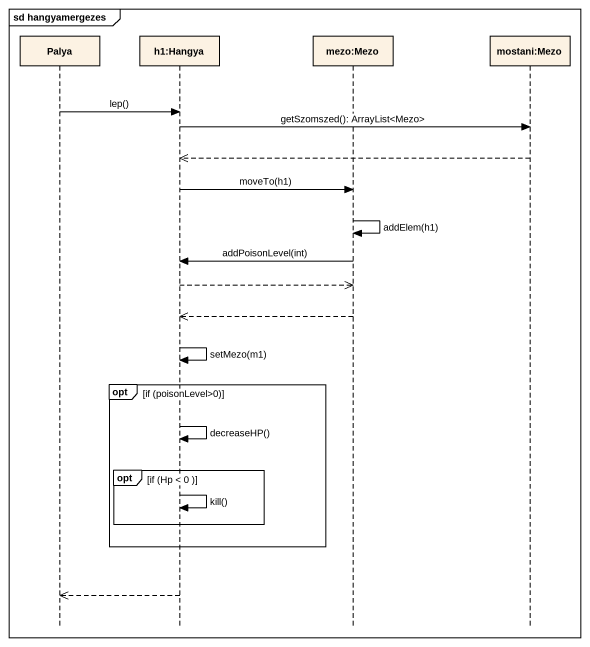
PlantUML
@startuml
mainframe sd hangyamergezes
hide footbox
participant Palya
participant "h1:Hangya" as h1_Hangya
participant "mezo:Mezo" as mezo_Mezo
participant "mostani:Mezo" as mostani_Mezo

Palya -> h1_Hangya : lep()
h1_Hangya -> mostani_Mezo : getSzomszed(): ArrayList<Mezo>
mostani_Mezo -->> h1_Hangya
h1_Hangya -> mezo_Mezo : moveTo(h1)
mezo_Mezo -> mezo_Mezo : addElem(h1)
mezo_Mezo -> h1_Hangya : addPoisonLevel(int)
h1_Hangya -->> mezo_Mezo
mezo_Mezo -->> h1_Hangya
h1_Hangya -> h1_Hangya : setMezo(m1)
opt if (poisonLevel>0)
  h1_Hangya -> h1_Hangya : decreaseHP()
  opt if (Hp < 0 )
    h1_Hangya -> h1_Hangya : kill()
  end
end
h1_Hangya -->> Palya
@enduml
